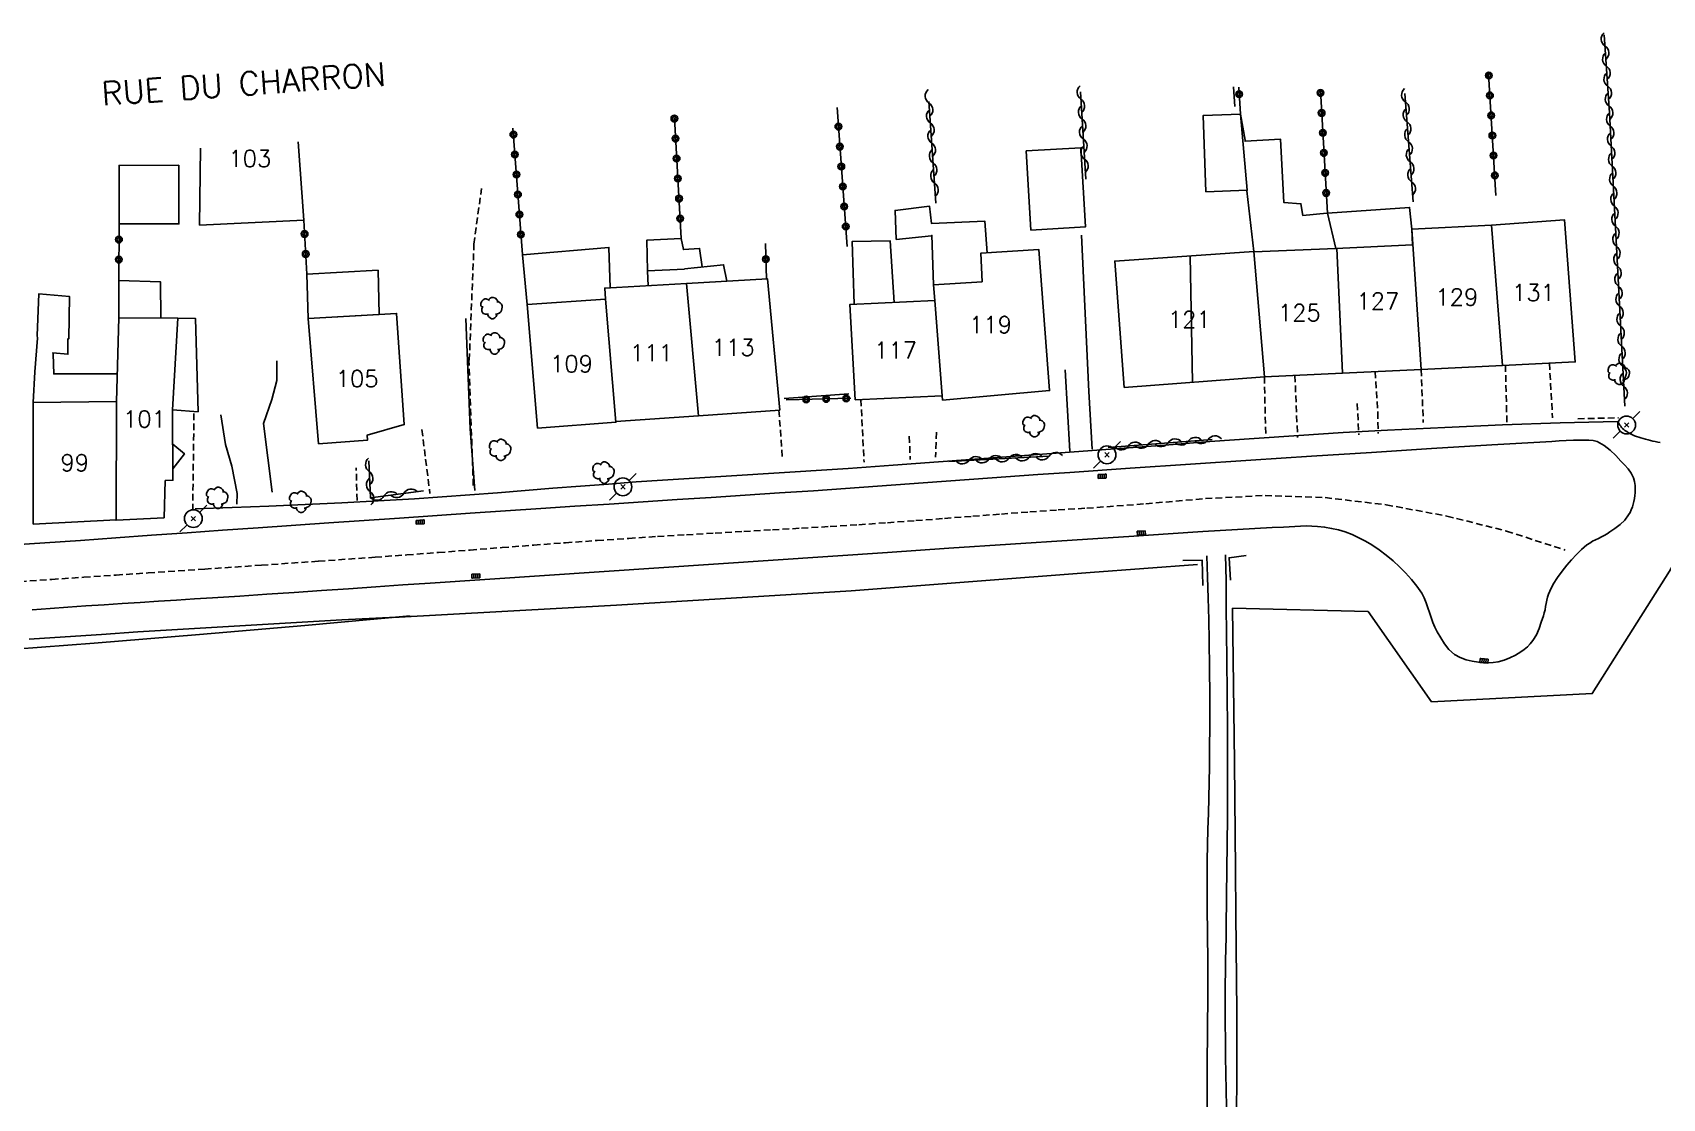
# Model space of a CAD drawing. Header units: millimetres. Extents: x 150997 to 152001, y 151999 to 153001.
# Drawn here: x 151616.7 to 151738.7, y 152657.2 to 152737 of the extents above; entities that cross this region are included whole.
import ezdxf
from ezdxf.enums import TextEntityAlignment as Align

# ---------------------------------------------------------------- set-up
doc = ezdxf.new("R2010")
doc.units = ezdxf.units.MM
doc.linetypes.add('DASHED', pattern=[0.75, 0.5, -0.25])
doc.layers.get('0').update_dxf_attribs({"linetype": 'CONTINUOUS'})
for name, color, linetype in [('W0001', 6, 'DASHED'), ('W0014', 7, 'CONTINUOUS'), ('W0017', 7, 'CONTINUOUS'), ('W0101', 7, 'CONTINUOUS'), ('W0104', 1, 'CONTINUOUS'), ('W0112', 1, 'DASHED'), ('W0120', 7, 'CONTINUOUS'), ('W0211', 2, 'CONTINUOUS'), ('W0300', 7, 'CONTINUOUS'), ('W0310', 3, 'CONTINUOUS'), ('W0323', 7, 'CONTINUOUS'), ('W0330', 7, 'CONTINUOUS'), ('W0401', 7, 'CONTINUOUS'), ('W0473', 7, 'CONTINUOUS'), ('W0989', 7, 'CONTINUOUS'), ('W0991', 7, 'CONTINUOUS'), ('W1102', 7, 'CONTINUOUS')]:
    doc.layers.add(name, color=color, linetype=linetype)
doc.styles.get("Standard").update_dxf_attribs({"font": 'romans.shx', "width": 0.85})

# ---------------------------------------------------------------- blocks, each defined once
blk = doc.blocks.new('T401')
for p, q in [((-0.3, 0.3), (0, 0.3)), ((-0.3, -0.25), (-0.3, 0.3)), ((-0.3, 0.15), (0, 0.15)), ((-0.3, 0), (0, 0)), ((0, 0.3), (0, -0.25)), ((-0.3, -0.15), (0, -0.15)), ((-0.3, -0.25), (-0.3, -0.3)), ((-0.3, -0.3), (0, -0.3)), ((0, -0.3), (0, -0.25))]:
    blk.add_line(p, q)
blk = doc.blocks.new('T473')
for p, q in [((-0.166667, 0.166667), (0.166667, -0.166667)), ((-0.166667, -0.166667), (0.166667, 0.166667)), ((0.500001, 0.500001), (1.000002, 1.000002)), ((-1.000002, -1.000002), (-0.500001, -0.500001))]:
    blk.add_line(p, q)
blk.add_ellipse((0, 0), major_axis=(0.471405, 0.471405), ratio=1, start_param=5.4977871438, end_param=11.780972451)
blk = doc.blocks.new('T300')
for p, q in [((-0.8, 0.51), (-0.86, 0.34)), ((-0.86, 0.34), (-0.86, 0.17)), ((-0.86, 0.17), (-0.74, 0.06)), ((-0.69, 0.63), (-0.8, 0.51)), ((-0.8, -0.06), (-0.74, 0.06)), ((-0.74, 0.06), (-0.69, 0.11)), ((-0.57, 0.69), (-0.69, 0.63)), ((-0.46, 0.69), (-0.57, 0.69)), ((-0.29, 0.63), (-0.46, 0.69)), ((-0.29, 0.63), (-0.17, 0.74)), ((-0.23, 0.57), (-0.29, 0.63)), ((-0.17, 0.74), (-0.06, 0.8)), ((-0.06, 0.8), (0.06, 0.8)), ((0.06, 0.8), (0.23, 0.74)), ((0.23, 0.74), (0.34, 0.63)), ((0.34, 0.63), (0.4, 0.51)), ((0.46, 0.46), (0.34, 0.46)), ((0.4, 0.51), (0.4, 0.46)), ((0.57, 0.4), (0.46, 0.46)), ((0.57, 0.4), (0.69, 0.29)), ((0.69, 0.29), (0.74, 0.17)), ((0.74, 0.06), (0.69, -0.17)), ((0.74, 0.17), (0.74, 0.06)), ((-0.8, -0.17), (-0.8, -0.06)), ((-0.8, -0.23), (-0.8, -0.17)), ((-0.74, -0.34), (-0.8, -0.23)), ((-0.69, -0.4), (-0.74, -0.34)), ((-0.51, -0.46), (-0.69, -0.4)), ((-0.4, -0.46), (-0.51, -0.46)), ((-0.4, -0.46), (-0.34, -0.46)), ((-0.34, -0.46), (-0.34, -0.4)), ((-0.34, -0.51), (-0.34, -0.46)), ((-0.29, -0.63), (-0.34, -0.51)), ((-0.17, -0.74), (-0.29, -0.63)), ((-0.06, -0.8), (-0.17, -0.74)), ((0.06, -0.8), (-0.06, -0.8)), ((0.17, -0.74), (0.06, -0.8)), ((0.23, -0.69), (0.17, -0.74)), ((0.29, -0.46), (0.23, -0.46)), ((0.29, -0.63), (0.23, -0.69)), ((0.46, -0.4), (0.29, -0.46)), ((0.34, -0.51), (0.29, -0.63)), ((0.34, -0.51), (0.34, -0.46)), ((0.57, -0.34), (0.46, -0.4)), ((0.63, -0.29), (0.57, -0.34)), ((0.69, -0.17), (0.63, -0.29))]:
    blk.add_line(p, q)
blk = doc.blocks.new('t310o')
at = {"color": 0, "linetype": 'Continuous'}
for centre, start, end in [((-0.5, 0.38), 216.8699, 323.1304), ((0.5, -0.37), 36.8699, 143.1303)]:
    blk.add_arc(centre, 0.625, start, end, dxfattribs=at)
blk = doc.blocks.new('t323o')
at = {"color": 0, "linetype": 'Continuous'}
for radius in [0.25, 0.15]:
    blk.add_circle((0, 0), radius, dxfattribs=at)

msp = doc.modelspace()

# ---------------------------------------------------------------- linework, layer by layer
at = {"layer": 'W0001'}
msp.add_lwpolyline([(151615.7, 152695.89), (151618.1, 152696.05), (151620.5, 152696.21), (151622.9, 152696.37), (151625.3, 152696.53), (151629.55, 152696.82), (151633.8, 152697.11), (151638.05, 152697.41), (151642.3, 152697.71), (151644.68, 152697.88), (151647.05, 152698.06), (151649.42, 152698.24), (151651.8, 152698.43), (151654.17, 152698.61), (151656.54, 152698.79), (151658.92, 152698.96), (151661.29, 152699.12), (151663.44, 152699.26), (151665.6, 152699.39), (151667.75, 152699.51), (151669.9, 152699.64), (151672.06, 152699.76), (151674.21, 152699.88), (151676.37, 152700.01), (151678.52, 152700.14), (151680.65, 152700.29), (151682.78, 152700.45), (151684.92, 152700.61), (151687.05, 152700.78), (151689.18, 152700.94), (151691.31, 152701.1), (151693.44, 152701.25), (151695.58, 152701.38), (151700.01, 152701.71), (151704.47, 152702.1), (151708.94, 152702.33), (151713.42, 152702.17), (151718, 152701.63), (151722.54, 152700.79), (151727.01, 152699.66), (151731.4, 152698.24)], dxfattribs=at)
at = {"layer": 'W0014'}
for points in [[(151735.32, 152707.88), (151731.01, 152707.76), (151726.7, 152707.61), (151722.39, 152707.43), (151718.08, 152707.23), (151714.76, 152707.04), (151711.44, 152706.82), (151708.12, 152706.59), (151704.8, 152706.36), (151701.41, 152706.11), (151698.02, 152705.86), (151694.64, 152705.61), (151691.25, 152705.35), (151687.87, 152705.09), (151684.48, 152704.84), (151681.09, 152704.59), (151677.71, 152704.35), (151675.72, 152704.22), (151673.74, 152704.09), (151671.75, 152703.97), (151669.77, 152703.85), (151667.78, 152703.73), (151665.8, 152703.6), (151663.82, 152703.48), (151661.83, 152703.34), (151659.76, 152703.19), (151657.68, 152703.04), (151655.61, 152702.87), (151653.54, 152702.7), (151651.47, 152702.54), (151649.39, 152702.38), (151647.32, 152702.23), (151645.24, 152702.09), (151642.52, 152701.93), (151639.8, 152701.79), (151637.07, 152701.66), (151634.35, 152701.54), (151632.97, 152701.48), (151631.59, 152701.43), (151630.21, 152701.39), (151628.83, 152701.34)], [(151616.62, 152693.78), (151617.96, 152693.88), (151619.3, 152693.97), (151620.65, 152694.06), (151622.01, 152694.15), (151623.36, 152694.24), (151624.71, 152694.32), (151626.07, 152694.41), (151627.42, 152694.49), (151628.78, 152694.58), (151630.13, 152694.66), (151632.17, 152694.8), (151634.2, 152694.93), (151636.24, 152695.07), (151638.28, 152695.21), (151640.31, 152695.35), (151642.35, 152695.49), (151644.38, 152695.63), (151646.42, 152695.76), (151654.98, 152696.34), (151663.54, 152696.92), (151672.09, 152697.49), (151680.65, 152698.07), (151685.26, 152698.38), (151689.87, 152698.69), (151694.48, 152698.99), (151699.09, 152699.29), (151701.68, 152699.46), (151704.27, 152699.63), (151706.86, 152699.79), (151709.45, 152699.93), (151710.3, 152699.97), (151711.15, 152700.02), (151712, 152700.05), (151712.85, 152700.01), (151713.38, 152699.96), (151713.9, 152699.87), (151714.42, 152699.75), (151714.93, 152699.6), (151715.45, 152699.4), (151715.95, 152699.17), (151716.44, 152698.91), (151716.91, 152698.63), (151717.47, 152698.26), (151718, 152697.86), (151718.51, 152697.43), (151719, 152696.98), (151719.45, 152696.53), (151719.89, 152696.05), (151720.29, 152695.55), (151720.65, 152695.01), (151720.83, 152694.66), (151720.99, 152694.3), (151721.12, 152693.93), (151721.24, 152693.56), (151721.36, 152693.19), (151721.49, 152692.82), (151721.64, 152692.46), (151721.82, 152692.11), (151722.08, 152691.66), (151722.36, 152691.21), (151722.69, 152690.79), (151723.1, 152690.43), (151723.52, 152690.19), (151723.98, 152690.03), (151724.44, 152689.92), (151724.91, 152689.85), (151725.27, 152689.81), (151725.64, 152689.8), (151726.01, 152689.82), (151726.37, 152689.88), (151726.82, 152690.01), (151727.25, 152690.17), (151727.67, 152690.38), (151728.06, 152690.62), (151728.32, 152690.8), (151728.56, 152691), (151728.78, 152691.22), (151728.98, 152691.47), (151729.24, 152691.9), (151729.44, 152692.37), (151729.6, 152692.84), (151729.76, 152693.31), (151729.83, 152693.54), (151729.89, 152693.78), (151729.93, 152694.01), (151729.98, 152694.25), (151730.02, 152694.48), (151730.08, 152694.72), (151730.15, 152694.95), (151730.24, 152695.17), (151730.5, 152695.69), (151730.81, 152696.19), (151731.16, 152696.66), (151731.52, 152697.11), (151731.86, 152697.52), (151732.23, 152697.91), (151732.61, 152698.29), (151733.02, 152698.63), (151733.23, 152698.77), (151733.44, 152698.9), (151733.66, 152699.01), (151733.88, 152699.12), (151734.1, 152699.23), (151734.32, 152699.34), (151734.53, 152699.46), (151734.74, 152699.6), (151735.12, 152699.87), (151735.5, 152700.16), (151735.85, 152700.49), (151736.14, 152700.87), (151736.25, 152701.06), (151736.34, 152701.26), (151736.42, 152701.47), (151736.48, 152701.68), (151736.53, 152701.89), (151736.57, 152702.11), (151736.6, 152702.32), (151736.62, 152702.54), (151736.64, 152702.81), (151736.63, 152703.09), (151736.59, 152703.37), (151736.51, 152703.64), (151736.33, 152704), (151736.1, 152704.33), (151735.84, 152704.63), (151735.57, 152704.91), (151735.18, 152705.32), (151734.76, 152705.72), (151734.31, 152706.08), (151733.79, 152706.36), (151733.48, 152706.44), (151733.17, 152706.47), (151732.85, 152706.46), (151732.55, 152706.46), (151732.01, 152706.46), (151731.47, 152706.44), (151730.93, 152706.41), (151730.39, 152706.38), (151725.89, 152706.13), (151721.39, 152705.86), (151716.89, 152705.56), (151712.39, 152705.27), (151707.87, 152704.98), (151703.35, 152704.68), (151698.83, 152704.37), (151694.31, 152704.06), (151691.91, 152703.9), (151689.51, 152703.72), (151687.11, 152703.55), (151684.71, 152703.38), (151682.31, 152703.2), (151679.91, 152703.03), (151677.51, 152702.86), (151675.11, 152702.69), (151672.56, 152702.52), (151670.01, 152702.35), (151667.46, 152702.18), (151664.91, 152702.02), (151662.36, 152701.85), (151659.81, 152701.69), (151657.26, 152701.52), (151654.71, 152701.35), (151649.42, 152701), (151644.13, 152700.64), (151638.83, 152700.27), (151633.54, 152699.91), (151630.88, 152699.73), (151628.22, 152699.54), (151625.55, 152699.35), (151622.89, 152699.16), (151620.23, 152698.97), (151617.57, 152698.79), (151614.9, 152698.61)], [(151704.58, 152656.35), (151704.58, 152657.67), (151704.59, 152659), (151704.6, 152660.33), (151704.61, 152661.65), (151704.62, 152662.98), (151704.63, 152664.3), (151704.64, 152665.63), (151704.64, 152666.95), (151704.63, 152667.96), (151704.62, 152668.98), (151704.61, 152669.99), (151704.6, 152671), (151704.59, 152671.71), (151704.58, 152672.41), (151704.58, 152673.12), (151704.58, 152673.83), (151704.59, 152675), (151704.62, 152676.17), (151704.64, 152677.35), (151704.68, 152678.52), (151704.71, 152679.7), (151704.74, 152680.87), (151704.76, 152682.04), (151704.77, 152683.22), (151704.78, 152685.27), (151704.78, 152687.33), (151704.76, 152689.39), (151704.74, 152691.44), (151704.71, 152693.04), (151704.67, 152694.63), (151704.62, 152696.22), (151704.57, 152697.82)], [(151705.97, 152697.88), (151706, 152695.93), (151706.02, 152693.98), (151706.04, 152692.02), (151706.06, 152690.07), (151706.08, 152687.48), (151706.1, 152684.88), (151706.11, 152682.29), (151706.11, 152679.69), (151706.1, 152678.71), (151706.1, 152677.74), (151706.09, 152676.76), (151706.08, 152675.78), (151706.07, 152674.81), (151706.06, 152673.83), (151706.04, 152672.85), (151706.03, 152671.88), (151706.03, 152671.66), (151706.03, 152671.44), (151706.03, 152671.22), (151706.02, 152671), (151706.01, 152670.13), (151706, 152669.26), (151705.98, 152668.39), (151705.97, 152667.52), (151705.95, 152666.65), (151705.94, 152665.77), (151705.94, 152664.9), (151705.93, 152664.03), (151705.94, 152662.79), (151705.95, 152661.54), (151705.97, 152660.3), (151705.99, 152659.05), (151706.01, 152657.8), (151706.03, 152656.56)], [(151644.9, 152693.28), (151639.81, 152693.01), (151634.72, 152692.72), (151629.62, 152692.42), (151624.53, 152692.11), (151621.81, 152691.93), (151619.1, 152691.75), (151616.39, 152691.56)]]:
    msp.add_lwpolyline(points, dxfattribs=at)
msp.add_lwpolyline([(151738.51, 152706.3, -0.047902), (151737.06, 152706.65, -0.085484), (151735.86, 152707.2, -0.122164), (151735.32, 152707.9)], format="xyb", dxfattribs=at)
at = {"layer": 'W0017'}
for points in [[(151695.98, 152705.79), (151695.72, 152710.12), (151695.19, 152721.81)], [(151649.77, 152702.71), (151649.42, 152707.31), (151649.09, 152715.58)], [(151634.59, 152702.58), (151633.94, 152707.72), (151634.56, 152709.51), (151634.93, 152710.95), (151634.95, 152712.42)], [(151693.97, 152711.73), (151694.32, 152705.66)], [(151630.74, 152708.36), (151631.1, 152706.16), (151631.56, 152704.52), (151631.97, 152702.48), (151631.94, 152701.68)]]:
    msp.add_lwpolyline(points, dxfattribs=at)
at = {"layer": 'W0101'}
for points in [[(151629.16, 152722.58), (151636.97, 152722.95), (151636.53, 152728.81)], [(151629.23, 152728.34), (151629.16, 152722.58)], [(151725.87, 152722.58), (151719.92, 152722.27)], [(151726.71, 152712.07), (151732.14, 152712.33), (151731.35, 152722.97), (151725.87, 152722.58)], [(151725.87, 152722.58), (151725.87, 152722.58)], [(151719.92, 152722.27), (151719.97, 152721.09)], [(151684.78, 152709.47), (151692.79, 152710.18), (151691.98, 152720.76), (151687.65, 152720.48), (151687.74, 152718.33), (151684.1, 152718.1), (151684.19, 152716.92)], [(151708.09, 152720.59), (151697.67, 152719.88), (151698.37, 152710.42)], [(151714.21, 152720.83), (151708.09, 152720.57)], [(151708.09, 152720.57), (151708.09, 152720.59)], [(151719.97, 152721.09), (151714.21, 152720.83)], [(151665.6, 152718.2), (151659.49, 152717.86), (151659.54, 152717.03)], [(151666.51, 152708.3), (151672.59, 152708.73), (151671.68, 152718.54), (151665.6, 152718.2)], [(151659.54, 152717.03), (151653.67, 152716.63), (151654.46, 152707.36)], [(151684.75, 152709.79), (151678.24, 152709.5), (151677.84, 152716.64), (151684.19, 152716.92)], [(151622.93, 152709.38), (151623.12, 152715.62), (151627.54, 152715.6)], [(151627.54, 152715.6), (151627.14, 152708.74), (151627.16, 152703.47), (151626.58, 152703.45), (151626.5, 152700.66)], [(151714.71, 152711.49), (151720.61, 152711.77)], [(151720.61, 152711.77), (151726.71, 152712.07)], [(151698.37, 152710.42), (151708.87, 152711.21)], [(151708.87, 152711.21), (151714.71, 152711.49)], [(151616.71, 152700.18), (151616.69, 152709.29), (151622.93, 152709.38)], [(151660.33, 152707.87), (151666.51, 152708.3)], [(151654.46, 152707.36), (151660.33, 152707.82), (151660.33, 152707.87)], [(151622.91, 152700.51), (151622.91, 152700.48), (151626.5, 152700.66)], [(151616.71, 152700.18), (151622.91, 152700.51)]]:
    msp.add_lwpolyline(points, dxfattribs=at)
msp.add_lwpolyline([(151637.29, 152715.57), (151638.06, 152706.2), (151641.72, 152706.46), (151641.71, 152706.85), (151644.48, 152707.64), (151643.91, 152715.96)], close=True, dxfattribs=at)
at = {"layer": 'W0104'}
for points in [[(151719.92, 152722.27), (151719.74, 152723.9), (151713.59, 152723.48), (151713.54, 152723.46), (151711.74, 152723.3), (151711.61, 152724.18), (151710.34, 152724.26), (151710.08, 152729), (151707.43, 152728.85), (151707.43, 152728.93), (151707.08, 152730.88), (151704.29, 152730.78), (151704.49, 152725.07), (151707.58, 152725.18), (151707.55, 152725.15), (151708.09, 152720.59)], [(151707.58, 152725.18), (151707.08, 152730.88)], [(151684.1, 152718.1), (151683.98, 152721.82), (151683.95, 152721.76), (151681.31, 152721.5), (151681.22, 152723.68), (151683.81, 152723.99), (151683.95, 152722.7), (151687.95, 152722.86), (151688.11, 152720.51)], [(151714.21, 152720.83), (151713.59, 152723.48)], [(151662.69, 152719.15), (151662.63, 152721.44), (151665.22, 152721.57), (151665.38, 152720.74), (151666.59, 152720.83), (151666.79, 152719.44)], [(151678.17, 152716.65), (151678.02, 152721.35), (151680.86, 152721.39), (151681.16, 152716.79)], [(151659.9, 152717.88), (151659.8, 152720.91), (151653.33, 152720.35), (151653.67, 152716.63)], [(151703.49, 152710.8), (151703.31, 152720.27)], [(151668.64, 152718.37), (151668.39, 152719.61), (151665.47, 152719.31), (151665.45, 152719.28), (151662.69, 152719.15), (151662.74, 152718.04)], [(151623.12, 152715.65), (151623.1, 152718.44), (151626.23, 152718.33), (151626.26, 152715.61)], [(151616.69, 152709.29), (151616.82, 152711.59), (151617.01, 152714.11), (151617, 152714.3), (151617.11, 152717.42), (151619.41, 152717.23), (151619.38, 152714.06), (151619.3, 152714.06), (151619.3, 152712.9), (151618.17, 152713.01), (151618.2, 152712.9), (151618.24, 152711.43), (151622.99, 152711.43)], [(151627.54, 152715.6), (151623.12, 152715.62)], [(151627.54, 152715.6), (151628.86, 152715.58), (151629.05, 152708.6), (151627.14, 152708.74)], [(151627.15, 152706.17), (151628.02, 152705.45), (151627.16, 152704.33)]]:
    msp.add_lwpolyline(points, dxfattribs=at)
for points in [[(151691.05, 152728.13), (151691.4, 152722.2), (151695.48, 152722.44), (151695.14, 152728.37)], [(151623.13, 152722.67), (151627.61, 152722.67), (151627.6, 152727.06), (151623.13, 152727.05)], [(151637.29, 152715.57), (151637.18, 152718.91), (151642.52, 152719.19), (151642.61, 152715.89)]]:
    msp.add_lwpolyline(points, close=True, dxfattribs=at)
at = {"layer": 'W0112'}
for points in [[(151649.65, 152703.08), (151649.32, 152712.43), (151649.35, 152712.46), (151649.7, 152721.16), (151650.26, 152725.32)], [(151717.17, 152711.61), (151717.36, 152708.57), (151717.4, 152706.97)], [(151720.61, 152711.77), (151720.77, 152707.8)], [(151726.92, 152712.08), (151727.03, 152707.77)], [(151730.21, 152712.24), (151730.45, 152708.15)], [(151708.87, 152711.21), (151708.98, 152706.73)], [(151711.16, 152711.32), (151711.36, 152706.68)], [(151678.67, 152709.52), (151678.9, 152704.83)], [(151715.82, 152709.22), (151715.94, 152706.88)], [(151628.64, 152701.21), (151628.74, 152708.67)], [(151672.53, 152708.73), (151672.79, 152705.14)], [(151732.33, 152708.07), (151735.39, 152708.15)], [(151645.8, 152707.27), (151646.4, 152702.48)], [(151682.29, 152706.77), (151682.36, 152705.03)], [(151684.32, 152707.08), (151684.26, 152705.2)], [(151640.95, 152701.96), (151640.88, 152704.41)]]:
    msp.add_lwpolyline(points, dxfattribs=at)
at = {"layer": 'W0120'}
for points in [[(151702.76, 152697.47), (151704.22, 152697.48), (151704.27, 152695.6)], [(151706.33, 152695.99), (151706.23, 152697.67), (151707.5, 152697.84)]]:
    msp.add_lwpolyline(points, dxfattribs=at)
at = {"layer": 'W0211'}
for points in [[(151677.77, 152709.93), (151672.92, 152709.59)], [(151613.36, 152690.68), (151621.26, 152691.27), (151629.15, 152691.91), (151637.04, 152692.59), (151644.93, 152693.31)]]:
    msp.add_lwpolyline(points, dxfattribs=at)
at = {"layer": 'W0310'}
for points in [[(151735.86, 152709.02), (151734.71, 152730.99), (151734.32, 152736.83)], [(151695.5, 152726.02), (151695.11, 152732.56)], [(151706.55, 152732.93), (151706.65, 152731.45)], [(151720.02, 152724.33), (151719.39, 152732.44)], [(151684.28, 152724.23), (151683.76, 152731.83)], [(151697.19, 152705.92), (151704.96, 152706.52)], [(151641.82, 152704.93), (151641.94, 152702.15), (151645.93, 152702.69)], [(151685.26, 152704.88), (151692.76, 152705.27)]]:
    msp.add_lwpolyline(points, dxfattribs=at)
at = {"layer": 'W0323'}
for points in [[(151725.66, 152733.91), (151726.21, 152724.8)], [(151707.08, 152730.88), (151706.95, 152732.91)], [(151713.07, 152732.68), (151713.59, 152723.48)], [(151677.64, 152720.98), (151676.88, 152731.39)], [(151665.22, 152721.57), (151664.7, 152730.61)], [(151653.32, 152720.38), (151652.62, 152729.84)], [(151623.1, 152718.49), (151623.13, 152722.67)], [(151637.18, 152718.91), (151636.97, 152722.95)], [(151671.59, 152718.53), (151671.52, 152721.2)], [(151673.07, 152709.48), (151677.92, 152709.61)]]:
    msp.add_lwpolyline(points, dxfattribs=at)
at = {"layer": 'W0330'}
for points in [[(151743.32, 152703.94), (151739.19, 152696.66), (151733.42, 152687.5), (151721.39, 152686.88), (151716.64, 152693.64), (151706.49, 152693.9)], [(151643.65, 152693.2), (151660.38, 152694.13), (151677.94, 152695.19), (151695.82, 152696.56), (151703.87, 152697.16)], [(151706.49, 152693.9), (151706.64, 152682.35), (151706.71, 152674.3), (151706.74, 152671), (151706.8, 152663.64), (151706.78, 152651.17), (151706.78, 152649.93), (151706.74, 152635.61), (151706.86, 152630.03), (151707.51, 152626.59), (151708.41, 152623.68), (151708.62, 152622.06)]]:
    msp.add_lwpolyline(points, dxfattribs=at)
at = {"layer": 'W1102'}
for points in [[(151726.71, 152712.07), (151725.87, 152722.58)], [(151719.92, 152722.27), (151720.61, 152711.77)], [(151708.09, 152720.59), (151708.87, 152711.21)], [(151714.71, 152711.49), (151714.29, 152720.84)], [(151666.51, 152708.3), (151665.6, 152718.2)], [(151659.54, 152717.03), (151660.33, 152707.82)], [(151684.19, 152716.92), (151684.78, 152709.47)], [(151622.91, 152700.51), (151622.93, 152709.38)]]:
    msp.add_lwpolyline(points, dxfattribs=at)

# ---------------------------------------------------------------- block references
at = {"layer": 'W0300'}
for p in [(151651.08, 152716.36), (151651.24, 152713.71), (151735.46, 152711.43), (151691.66, 152707.51), (151651.71, 152705.74), (151659.45, 152704.04), (151630.54, 152702.15), (151636.76, 152701.85)]:
    msp.add_blockref('T300', p, dxfattribs=at)
at = {"layer": 'W0310'}
for p, rotation in [((151734.38, 152735.98), 93.87453424749445), ((151734.48, 152734.48), 93.87453424749445), ((151734.58, 152732.98), 93.87453424749445), ((151683.77, 152731.72), 93.85612206276599), ((151695.14, 152732.01), 93.42874778065269), ((151719.44, 152731.8), 94.4247844515834), ((151734.68, 152731.49), 93.87453424749445), ((151683.87, 152730.22), 93.85612206276599), ((151695.23, 152730.52), 93.42874778065269), ((151719.56, 152730.31), 94.4247844515834), ((151695.32, 152729.02), 93.42874778065269), ((151734.77, 152729.99), 92.9826800918711), ((151683.97, 152728.72), 93.85612206276599), ((151719.67, 152728.81), 94.4247844515834), ((151734.84, 152728.49), 92.9826800918711), ((151684.08, 152727.23), 93.85612206276599), ((151695.41, 152727.52), 93.42874778065269), ((151719.79, 152727.32), 94.4247844515834), ((151734.92, 152726.99), 92.9826800918711), ((151684.18, 152725.73), 93.85612206276599), ((151719.9, 152725.82), 94.4247844515834), ((151735, 152725.49), 92.9826800918711), ((151735.08, 152724), 92.9826800918711), ((151735.16, 152722.5), 92.9826800918711), ((151735.23, 152721), 92.9826800918711), ((151735.31, 152719.5), 92.9826800918711), ((151735.39, 152718), 92.9826800918711), ((151735.47, 152716.51), 92.9826800918711), ((151735.55, 152715.01), 92.9826800918711), ((151735.62, 152713.51), 92.9826800918711), ((151735.7, 152712.01), 92.9826800918711), ((151735.78, 152710.51), 92.9826800918711), ((151703.17, 152706.39), 4.466930022491473), ((151704.66, 152706.5), 4.466930022491473), ((151691.25, 152705.19), 2.96185579698794), ((151692.75, 152705.27), 2.96185579698794), ((151698.68, 152706.03), 4.466930022491473), ((151700.18, 152706.15), 4.466930022491473), ((151701.67, 152706.27), 4.466930022491473), ((151641.85, 152704.12), 272.6314909788436), ((151686.76, 152704.96), 2.96185579698794), ((151688.25, 152705.04), 2.96185579698794), ((151689.75, 152705.12), 2.96185579698794), ((151641.92, 152702.62), 272.6314909788436), ((151642.96, 152702.29), 7.779907697068384), ((151644.45, 152702.49), 7.779907697068384)]:
    msp.add_blockref('t310o', p, dxfattribs=dict(at, rotation=rotation))
at = {"layer": 'W0323'}
for p, rotation in [((151725.67, 152733.78), 273.4177155809373), ((151706.98, 152732.38), 93.44961167269821), ((151713.08, 152732.47), 273.2578886626162), ((151725.76, 152732.29), 273.4177155809373), ((151713.16, 152730.97), 273.2578886626162), ((151664.7, 152730.55), 93.30908766447594), ((151676.98, 152729.95), 94.19171788156788), ((151725.85, 152730.79), 273.4177155809373), ((151652.65, 152729.35), 94.27430004806408), ((151664.79, 152729.05), 93.30908766447594), ((151677.09, 152728.45), 94.19171788156788), ((151713.25, 152729.48), 273.2578886626162), ((151725.94, 152729.29), 273.4177155809373), ((151652.76, 152727.86), 94.27430004806408), ((151664.87, 152727.56), 93.30908766447594), ((151713.33, 152727.98), 273.2578886626162), ((151726.03, 152727.79), 273.4177155809373), ((151652.88, 152726.36), 94.27430004806408), ((151664.96, 152726.06), 93.30908766447594), ((151677.2, 152726.96), 94.19171788156788), ((151713.42, 152726.48), 273.2578886626162), ((151726.12, 152726.3), 273.4177155809373), ((151652.99, 152724.87), 94.27430004806408), ((151677.31, 152725.46), 94.19171788156788), ((151713.5, 152724.98), 273.2578886626162), ((151665.05, 152724.56), 93.30908766447594), ((151677.42, 152723.97), 94.19171788156788), ((151653.1, 152723.37), 94.27430004806408), ((151665.13, 152723.06), 93.30908766447594), ((151677.53, 152722.47), 94.19171788156788), ((151623.12, 152721.49), 89.53329817434941), ((151637.02, 152721.91), 92.94509631958012), ((151653.21, 152721.87), 94.27430004806408), ((151623.11, 152719.99), 89.53329817434941), ((151637.1, 152720.41), 92.94509631958012), ((151671.55, 152720.03), 91.45835701588746), ((151674.57, 152709.52), 1.486336227810527), ((151676.06, 152709.56), 1.486336227810527), ((151677.56, 152709.6), 1.486336227810527)]:
    msp.add_blockref('t323o', p, dxfattribs=dict(at, rotation=rotation))
at = {"layer": 'W0401'}
for p, rotation in [((151696.72, 152703.92), 93.92711220270189), ((151645.66, 152700.49), 93.90858872967277), ((151699.68, 152699.37), 273.7072261015188), ((151649.85, 152696.15), 273.8577429802584), ((151725.3, 152689.8), 266.6797264267627)]:
    msp.add_blockref('T401', p, dxfattribs=dict(at, rotation=rotation))
at = {"layer": 'W0473'}
for p in [(151735.99, 152707.61), (151697.09, 152705.37), (151660.85, 152702.98), (151628.69, 152700.6)]:
    msp.add_blockref('T473', p, dxfattribs=at)

# ---------------------------------------------------------------- texts
at = {"layer": 'W0989'}
msp.add_text('RUE DU CHARRON   ', height=1.75, rotation=3.9978, dxfattribs=at).set_placement((151621.89, 152731.54))
at = {"layer": 'W0991'}
for s, p in [('103', (151632.92, 152727.56)), ('129', (151723.28, 152717.18)), ('131', (151729.02, 152717.52)), ('125', (151711.49, 152716.02)), ('127', (151717.37, 152716.88)), ('119', (151688.37, 152715.12)), ('121', (151703.25, 152715.51)), ('113', (151669.1, 152713.42)), ('109', (151657, 152712.19)), ('111', (151662.98, 152713.01)), ('117', (151681.26, 152713.2)), ('105', (151640.95, 152711.08)), ('101', (151625.03, 152708.05)), ('99', (151619.81, 152704.78))]:
    msp.add_text(s, height=1.25, dxfattribs=at).set_placement(p, align=Align.MIDDLE_CENTER)

doc.saveas('drawing.dxf')
